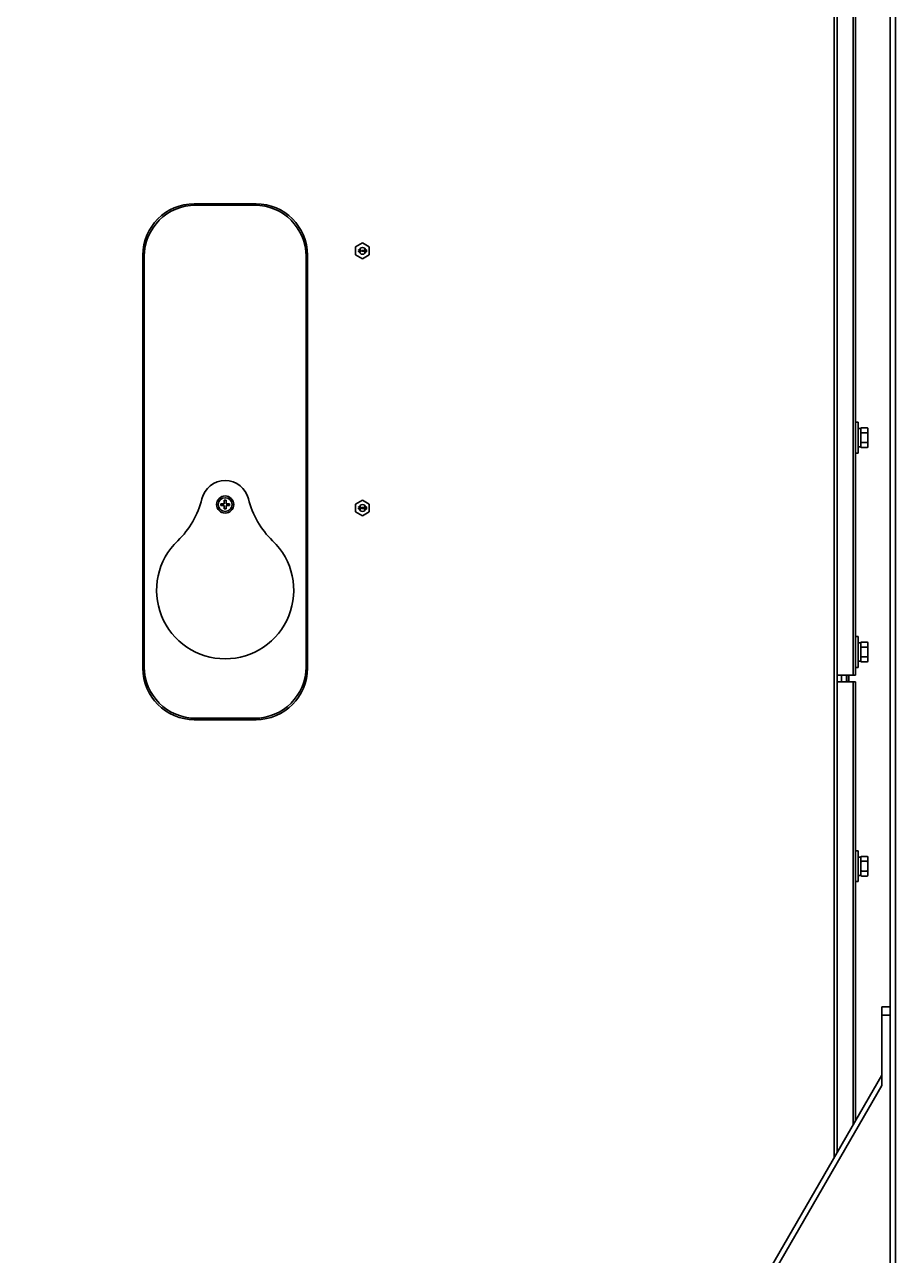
# Model space of a CAD drawing. Header units: millimetres. Extents: x 32496 to 166256, y 3504 to 23939.
# Drawn here: x 50467 to 50975, y 15969 to 16687 of the extents above; entities that cross this region are included whole.
import ezdxf

# ---------------------------------------------------------------- set-up
doc = ezdxf.new("R2010")
doc.units = ezdxf.units.MM
doc.layers.get('0').update_dxf_attribs({"lineweight": 35})

msp = doc.modelspace()

# ---------------------------------------------------------------- linework, layer by layer
at = {"linetype": 'Continuous'}
for p, q in [((50974.64, 17722.349), (50974.64, 15203.349)), ((50938.94, 16026.396), (50938.94, 16899.301)), ((50940.64, 16896.357), (50940.64, 16029.341)), ((50949.94, 16307.849), (50949.94, 16880.248)), ((50971.64, 16811.323), (50971.64, 16114.374)), ((50951.34, 16693.718), (50951.34, 16448.981)), ((50601.64, 16582.849), (50565.64, 16582.849)), ((50566.44, 16582.049), (50600.84, 16582.049)), ((50659.74, 16557.658), (50663.74, 16559.967)), ((50663.74, 16559.967), (50667.74, 16557.658)), ((50535.64, 16552.849), (50535.64, 16311.849)), ((50536.44, 16312.649), (50536.44, 16552.049)), ((50630.84, 16552.049), (50630.84, 16312.649)), ((50631.64, 16311.849), (50631.64, 16552.849)), ((50659.74, 16557.658), (50659.74, 16553.039)), ((50663.74, 16550.73), (50659.74, 16553.039)), ((50661.465, 16555.949), (50662.365, 16555.949)), ((50661.465, 16555.821), (50661.465, 16555.949)), ((50662.165, 16555.821), (50661.465, 16555.821)), ((50661.49, 16555.183), (50661.465, 16555.081)), ((50661.465, 16555.029), (50661.465, 16555.081)), ((50661.465, 16555.029), (50661.49, 16554.927)), ((50661.54, 16555.259), (50661.49, 16555.183)), ((50661.49, 16554.927), (50661.59, 16554.825)), ((50662.165, 16555.821), (50661.54, 16555.259)), ((50661.59, 16554.825), (50661.69, 16554.774)), ((50661.615, 16555.081), (50661.665, 16555.183)), ((50661.615, 16555.081), (50661.615, 16555.029)), ((50661.665, 16554.953), (50661.615, 16555.029)), ((50661.665, 16555.183), (50662.365, 16555.821)), ((50661.74, 16554.902), (50661.665, 16554.953)), ((50661.69, 16554.774), (50661.84, 16554.749)), ((50661.865, 16554.876), (50661.74, 16554.902)), ((50661.94, 16554.749), (50661.84, 16554.749)), ((50661.865, 16554.876), (50661.965, 16554.876)), ((50661.94, 16554.749), (50662.115, 16554.774)), ((50662.09, 16554.902), (50661.965, 16554.876)), ((50662.165, 16554.953), (50662.09, 16554.902)), ((50662.115, 16554.774), (50662.215, 16554.825)), ((50662.215, 16555.029), (50662.165, 16554.953)), ((50662.215, 16555.029), (50662.34, 16555.029)), ((50662.215, 16554.825), (50662.315, 16554.927)), ((50662.315, 16554.927), (50662.34, 16555.029)), ((50662.365, 16555.949), (50662.365, 16555.821)), ((50662.565, 16555.949), (50662.715, 16555.949)), ((50662.565, 16554.749), (50662.565, 16555.949)), ((50662.715, 16554.749), (50662.565, 16554.749)), ((50662.715, 16555.949), (50662.715, 16554.953)), ((50662.865, 16555.132), (50662.715, 16554.953)), ((50662.715, 16554.749), (50662.865, 16554.927)), ((50662.865, 16555.132), (50662.865, 16554.927)), ((50663.09, 16555.515), (50663.065, 16555.489)), ((50663.065, 16555.489), (50663.215, 16555.336)), ((50663.215, 16555.336), (50663.065, 16555.183)), ((50663.065, 16555.183), (50663.09, 16555.157)), ((50663.215, 16555.387), (50663.09, 16555.515)), ((50663.09, 16555.157), (50663.215, 16555.285)), ((50663.215, 16555.566), (50663.265, 16555.566)), ((50663.215, 16555.387), (50663.215, 16555.566)), ((50663.215, 16555.106), (50663.215, 16555.285)), ((50663.265, 16555.106), (50663.215, 16555.106)), ((50663.265, 16555.566), (50663.265, 16555.387)), ((50663.39, 16555.515), (50663.265, 16555.387)), ((50663.265, 16555.336), (50663.415, 16555.489)), ((50663.415, 16555.183), (50663.265, 16555.336)), ((50663.265, 16555.285), (50663.39, 16555.157)), ((50663.265, 16555.285), (50663.265, 16555.106)), ((50663.415, 16555.489), (50663.39, 16555.515)), ((50663.39, 16555.157), (50663.415, 16555.183)), ((50663.615, 16555.591), (50663.865, 16555.591)), ((50663.615, 16555.438), (50663.615, 16555.591)), ((50663.865, 16555.438), (50663.615, 16555.438)), ((50667.74, 16553.039), (50663.74, 16550.73)), ((50663.865, 16555.949), (50664.015, 16555.949)), ((50663.865, 16555.591), (50663.865, 16555.949)), ((50663.865, 16554.749), (50663.865, 16555.438)), ((50664.015, 16554.749), (50663.865, 16554.749)), ((50664.015, 16555.949), (50664.015, 16555.591)), ((50664.015, 16555.591), (50664.615, 16555.591)), ((50664.44, 16555.438), (50664.015, 16555.438)), ((50664.015, 16554.749), (50664.615, 16555.438)), ((50664.44, 16555.438), (50664.015, 16554.953)), ((50664.015, 16555.438), (50664.015, 16554.953)), ((50664.615, 16555.591), (50664.615, 16555.438)), ((50664.815, 16555.949), (50664.965, 16555.949)), ((50664.815, 16554.749), (50664.815, 16555.949)), ((50665.04, 16554.749), (50664.815, 16554.749)), ((50664.965, 16555.949), (50664.965, 16555.004)), ((50665.315, 16555.949), (50664.965, 16555.004)), ((50665.04, 16554.749), (50665.415, 16555.821)), ((50665.315, 16555.949), (50665.515, 16555.949)), ((50665.415, 16555.821), (50665.79, 16554.749)), ((50665.865, 16555.004), (50665.515, 16555.949)), ((50666.015, 16554.749), (50665.79, 16554.749)), ((50665.865, 16555.949), (50666.015, 16555.949)), ((50665.865, 16555.004), (50665.865, 16555.949)), ((50666.015, 16555.949), (50666.015, 16554.749)), ((50667.74, 16553.039), (50667.74, 16557.658)), ((50951.34, 16455.349), (50952.94, 16455.349)), ((50952.94, 16437.349), (50952.94, 16455.349)), ((50952.94, 16451.699), (50954.54, 16451.699)), ((50954.54, 16451.822), (50954.84, 16452.122)), ((50954.54, 16440.875), (50954.54, 16451.822)), ((50954.84, 16452.122), (50958.24, 16452.122)), ((50958.54, 16451.822), (50958.24, 16452.122)), ((50958.54, 16440.875), (50958.54, 16451.822)), ((50951.34, 16448.981), (50951.34, 16443.718)), ((50951.34, 16443.718), (50951.34, 16307.849)), ((50954.84, 16449.235), (50958.24, 16449.235)), ((50954.84, 16443.462), (50958.24, 16443.462)), ((50951.34, 16437.349), (50952.94, 16437.349)), ((50952.94, 16440.999), (50954.54, 16440.999)), ((50954.54, 16440.875), (50954.84, 16440.575)), ((50954.84, 16440.575), (50958.24, 16440.575)), ((50958.54, 16440.875), (50958.24, 16440.575)), ((50581.14, 16407.849), (50583.14, 16407.849)), ((50581.14, 16406.849), (50581.14, 16407.849)), ((50583.14, 16409.849), (50584.14, 16409.849)), ((50583.14, 16407.849), (50583.14, 16409.849)), ((50584.14, 16409.849), (50584.14, 16407.849)), ((50584.14, 16407.849), (50586.14, 16407.849)), ((50586.14, 16407.849), (50586.14, 16406.849)), ((50659.74, 16407.658), (50663.74, 16409.967)), ((50659.74, 16407.658), (50659.74, 16403.039)), ((50663.74, 16409.967), (50667.74, 16407.658)), ((50667.74, 16403.039), (50667.74, 16407.658)), ((50583.14, 16406.849), (50581.14, 16406.849)), ((50583.14, 16404.849), (50583.14, 16406.849)), ((50584.14, 16404.849), (50583.14, 16404.849)), ((50586.14, 16406.849), (50584.14, 16406.849)), ((50584.14, 16406.849), (50584.14, 16404.849)), ((50663.74, 16400.73), (50659.74, 16403.039)), ((50661.465, 16405.949), (50662.365, 16405.949)), ((50661.465, 16405.821), (50661.465, 16405.949)), ((50662.165, 16405.821), (50661.465, 16405.821)), ((50661.49, 16405.183), (50661.465, 16405.081)), ((50661.465, 16405.029), (50661.465, 16405.081)), ((50661.465, 16405.029), (50661.49, 16404.927)), ((50661.54, 16405.259), (50661.49, 16405.183)), ((50661.49, 16404.927), (50661.59, 16404.825)), ((50662.165, 16405.821), (50661.54, 16405.259)), ((50661.59, 16404.825), (50661.69, 16404.774)), ((50661.615, 16405.081), (50661.665, 16405.183)), ((50661.615, 16405.081), (50661.615, 16405.029)), ((50661.665, 16404.953), (50661.615, 16405.029)), ((50661.665, 16405.183), (50662.365, 16405.821)), ((50661.74, 16404.902), (50661.665, 16404.953)), ((50661.69, 16404.774), (50661.84, 16404.749)), ((50661.865, 16404.876), (50661.74, 16404.902)), ((50661.94, 16404.749), (50661.84, 16404.749)), ((50661.865, 16404.876), (50661.965, 16404.876)), ((50661.94, 16404.749), (50662.115, 16404.774)), ((50662.09, 16404.902), (50661.965, 16404.876)), ((50662.165, 16404.953), (50662.09, 16404.902)), ((50662.115, 16404.774), (50662.215, 16404.825)), ((50662.215, 16405.029), (50662.165, 16404.953)), ((50662.215, 16405.029), (50662.34, 16405.029)), ((50662.215, 16404.825), (50662.315, 16404.927)), ((50662.315, 16404.927), (50662.34, 16405.029)), ((50662.365, 16405.949), (50662.365, 16405.821)), ((50662.565, 16405.949), (50662.715, 16405.949)), ((50662.565, 16404.749), (50662.565, 16405.949)), ((50662.715, 16404.749), (50662.565, 16404.749)), ((50662.715, 16405.949), (50662.715, 16404.953)), ((50662.865, 16405.132), (50662.715, 16404.953)), ((50662.715, 16404.749), (50662.865, 16404.927)), ((50662.865, 16405.132), (50662.865, 16404.927)), ((50663.09, 16405.515), (50663.065, 16405.489)), ((50663.065, 16405.489), (50663.215, 16405.336)), ((50663.215, 16405.336), (50663.065, 16405.183)), ((50663.065, 16405.183), (50663.09, 16405.157)), ((50663.215, 16405.387), (50663.09, 16405.515)), ((50663.09, 16405.157), (50663.215, 16405.285)), ((50663.215, 16405.566), (50663.265, 16405.566)), ((50663.215, 16405.387), (50663.215, 16405.566)), ((50663.215, 16405.106), (50663.215, 16405.285)), ((50663.265, 16405.106), (50663.215, 16405.106)), ((50663.265, 16405.566), (50663.265, 16405.387)), ((50663.39, 16405.515), (50663.265, 16405.387)), ((50663.265, 16405.336), (50663.415, 16405.489)), ((50663.415, 16405.183), (50663.265, 16405.336)), ((50663.265, 16405.285), (50663.39, 16405.157)), ((50663.265, 16405.285), (50663.265, 16405.106)), ((50663.415, 16405.489), (50663.39, 16405.515)), ((50663.39, 16405.157), (50663.415, 16405.183)), ((50663.615, 16405.591), (50663.865, 16405.591)), ((50663.615, 16405.438), (50663.615, 16405.591)), ((50663.865, 16405.438), (50663.615, 16405.438)), ((50667.74, 16403.039), (50663.74, 16400.73)), ((50663.865, 16405.949), (50664.015, 16405.949)), ((50663.865, 16405.591), (50663.865, 16405.949)), ((50663.865, 16404.749), (50663.865, 16405.438)), ((50664.015, 16404.749), (50663.865, 16404.749)), ((50664.015, 16405.949), (50664.015, 16405.591)), ((50664.015, 16405.591), (50664.615, 16405.591)), ((50664.44, 16405.438), (50664.015, 16405.438)), ((50664.015, 16404.749), (50664.615, 16405.438)), ((50664.44, 16405.438), (50664.015, 16404.953)), ((50664.015, 16405.438), (50664.015, 16404.953)), ((50664.615, 16405.591), (50664.615, 16405.438)), ((50664.815, 16405.949), (50664.965, 16405.949)), ((50664.815, 16404.749), (50664.815, 16405.949)), ((50665.04, 16404.749), (50664.815, 16404.749)), ((50664.965, 16405.949), (50664.965, 16405.004)), ((50665.315, 16405.949), (50664.965, 16405.004)), ((50665.04, 16404.749), (50665.415, 16405.821)), ((50665.315, 16405.949), (50665.515, 16405.949)), ((50665.415, 16405.821), (50665.79, 16404.749)), ((50665.865, 16405.004), (50665.515, 16405.949)), ((50666.015, 16404.749), (50665.79, 16404.749)), ((50665.865, 16405.949), (50666.015, 16405.949)), ((50665.865, 16405.004), (50665.865, 16405.949)), ((50666.015, 16405.949), (50666.015, 16404.749)), ((50951.34, 16330.349), (50952.94, 16330.349)), ((50952.94, 16312.349), (50952.94, 16330.349)), ((50952.94, 16326.699), (50954.54, 16326.699)), ((50954.54, 16326.822), (50954.84, 16327.122)), ((50954.54, 16315.875), (50954.54, 16326.822)), ((50954.84, 16327.122), (50958.24, 16327.122)), ((50954.84, 16324.235), (50958.24, 16324.235)), ((50958.54, 16326.822), (50958.24, 16327.122)), ((50958.54, 16315.875), (50958.54, 16326.822)), ((50952.94, 16315.999), (50954.54, 16315.999)), ((50954.54, 16315.875), (50954.84, 16315.575)), ((50954.84, 16318.462), (50958.24, 16318.462)), ((50954.84, 16315.575), (50958.24, 16315.575)), ((50958.54, 16315.875), (50958.24, 16315.575)), ((50940.64, 16307.849), (50951.34, 16307.849)), ((50943.14, 16303.849), (50943.14, 16307.849)), ((50946.14, 16307.849), (50946.14, 16303.849)), ((50946.34, 16307.849), (50946.34, 16304.049)), ((50947.54, 16307.849), (50947.54, 16304.049)), ((50951.34, 16312.349), (50952.94, 16312.349)), ((50940.64, 16303.849), (50951.34, 16303.849)), ((50947.54, 16304.049), (50946.34, 16304.049)), ((50949.94, 16045.449), (50949.94, 16303.849)), ((50951.34, 16303.849), (50951.34, 16198.981)), ((50565.64, 16281.849), (50601.64, 16281.849)), ((50600.84, 16282.649), (50566.44, 16282.649)), ((50951.34, 16205.349), (50952.94, 16205.349)), ((50951.34, 16198.981), (50951.34, 16193.718)), ((50952.94, 16187.349), (50952.94, 16205.349)), ((50952.94, 16201.699), (50954.54, 16201.699)), ((50954.54, 16201.822), (50954.84, 16202.122)), ((50954.54, 16190.875), (50954.54, 16201.822)), ((50954.84, 16202.122), (50958.24, 16202.122)), ((50954.84, 16199.235), (50958.24, 16199.235)), ((50958.54, 16201.822), (50958.24, 16202.122)), ((50958.54, 16190.875), (50958.54, 16201.822)), ((50951.34, 16193.718), (50951.34, 16047.874)), ((50954.84, 16193.462), (50958.24, 16193.462)), ((50951.34, 16187.349), (50952.94, 16187.349)), ((50952.94, 16190.999), (50954.54, 16190.999)), ((50954.54, 16190.875), (50954.84, 16190.575)), ((50954.84, 16190.575), (50958.24, 16190.575)), ((50958.54, 16190.875), (50958.24, 16190.575)), ((50971.64, 16114.374), (50966.64, 16114.374)), ((50966.64, 16068.374), (50966.64, 16114.374)), ((50971.64, 16114.374), (50971.64, 15834.374)), ((50971.64, 16109.374), (50966.64, 16109.374)), ((50966.64, 16074.374), (50466.64, 15208.349)), ((50966.64, 16068.374), (50470.104, 15208.349))]:
    msp.add_line(p, q, dxfattribs=at)
for centre, radius in [((50663.74, 16555.349), 2), ((50583.64, 16407.349), 5), ((50583.64, 16407.349), 4), ((50663.74, 16405.349), 2)]:
    msp.add_circle(centre, radius, dxfattribs=at)
for centre, radius, start, end in [((50565.64, 16552.849), 30, 90, 180), ((50566.44, 16552.049), 30, 90, 180), ((50600.84, 16552.049), 30, 0, 90), ((50601.64, 16552.849), 30, 0, 90), ((50955.782, 16449.548), 3.555, 39.136448, 39.501324), ((50957.298, 16443.15), 3.556, 219.136441, 219.500776), ((50583.64, 16407.349), 14, 13.591623, 166.408377), ((50521.432, 16422.389), 50, 313.724913, 346.408377), ((50645.847, 16422.389), 50, 193.591623, 226.275087), ((50583.64, 16357.349), 40, 133.724913, 46.275087), ((50955.782, 16324.548), 3.555, 39.136448, 39.501324), ((50957.298, 16318.15), 3.556, 219.136441, 219.500776), ((50565.64, 16311.849), 30, 180, 270), ((50566.44, 16312.649), 30, 180, 270), ((50600.84, 16312.649), 30, 270, 0), ((50601.64, 16311.849), 30, 270, 0), ((50947.74, 16304.049), 1.4, 180, 188.236633), ((50947.74, 16304.049), 0.2, 180, 270), ((50955.782, 16199.548), 3.555, 39.136448, 39.501324), ((50957.298, 16193.15), 3.556, 219.136441, 219.500776)]:
    msp.add_arc(centre, radius, start, end, dxfattribs=at)
for points, knots in [([(50954.54, 16451.792), (50954.563, 16451.82), (50954.658, 16451.934), (50954.76, 16452.043), (50954.84, 16452.122)], [0, 0, 0, 0, 0.2445585, 1, 1, 1, 1]), ([(50958.525, 16451.81), (50958.503, 16451.836), (50958.412, 16451.944), (50958.315, 16452.047), (50958.24, 16452.122)], [0, 0, 0, 0, 0.2448781, 1, 1, 1, 1]), ([(50954.84, 16449.235), (50954.813, 16449.262), (50954.709, 16449.368), (50954.61, 16449.479), (50954.54, 16449.565)], [0, 0, 0, 0, 0.2553524, 1, 1, 1, 1]), ([(50954.54, 16443.132), (50954.563, 16443.16), (50954.658, 16443.274), (50954.76, 16443.382), (50954.84, 16443.462)], [0, 0, 0, 0, 0.2445585, 1, 1, 1, 1]), ([(50958.24, 16449.235), (50958.267, 16449.262), (50958.371, 16449.368), (50958.47, 16449.479), (50958.54, 16449.565)], [0, 0, 0, 0, 0.2553532, 1, 1, 1, 1]), ([(50958.54, 16443.132), (50958.517, 16443.16), (50958.421, 16443.274), (50958.319, 16443.382), (50958.24, 16443.462)], [0, 0, 0, 0, 0.2445585, 1, 1, 1, 1]), ([(50954.84, 16440.575), (50954.814, 16440.601), (50954.716, 16440.701), (50954.621, 16440.806), (50954.554, 16440.888)], [0, 0, 0, 0, 0.2550408, 1, 1, 1, 1]), ([(50958.24, 16440.575), (50958.267, 16440.602), (50958.371, 16440.708), (50958.47, 16440.819), (50958.54, 16440.905)], [0, 0, 0, 0, 0.2553532, 1, 1, 1, 1]), ([(50954.54, 16326.792), (50954.563, 16326.82), (50954.658, 16326.934), (50954.76, 16327.043), (50954.84, 16327.122)], [0, 0, 0, 0, 0.2445585, 1, 1, 1, 1]), ([(50954.84, 16324.235), (50954.813, 16324.262), (50954.709, 16324.368), (50954.61, 16324.479), (50954.54, 16324.565)], [0, 0, 0, 0, 0.2553524, 1, 1, 1, 1]), ([(50958.525, 16326.81), (50958.503, 16326.836), (50958.412, 16326.944), (50958.315, 16327.047), (50958.24, 16327.122)], [0, 0, 0, 0, 0.2448781, 1, 1, 1, 1]), ([(50958.24, 16324.235), (50958.267, 16324.262), (50958.371, 16324.368), (50958.47, 16324.479), (50958.54, 16324.565)], [0, 0, 0, 0, 0.2553532, 1, 1, 1, 1]), ([(50954.54, 16318.132), (50954.563, 16318.16), (50954.658, 16318.274), (50954.76, 16318.382), (50954.84, 16318.462)], [0, 0, 0, 0, 0.2445585, 1, 1, 1, 1]), ([(50954.84, 16315.575), (50954.814, 16315.601), (50954.716, 16315.701), (50954.621, 16315.806), (50954.554, 16315.888)], [0, 0, 0, 0, 0.2550408, 1, 1, 1, 1]), ([(50958.54, 16318.132), (50958.517, 16318.16), (50958.421, 16318.274), (50958.319, 16318.382), (50958.24, 16318.462)], [0, 0, 0, 0, 0.2445585, 1, 1, 1, 1]), ([(50958.24, 16315.575), (50958.267, 16315.602), (50958.371, 16315.708), (50958.47, 16315.819), (50958.54, 16315.905)], [0, 0, 0, 0, 0.2553532, 1, 1, 1, 1]), ([(50954.54, 16201.792), (50954.563, 16201.82), (50954.658, 16201.934), (50954.76, 16202.043), (50954.84, 16202.122)], [0, 0, 0, 0, 0.2445585, 1, 1, 1, 1]), ([(50954.84, 16199.235), (50954.813, 16199.262), (50954.709, 16199.368), (50954.61, 16199.479), (50954.54, 16199.565)], [0, 0, 0, 0, 0.2553524, 1, 1, 1, 1]), ([(50958.525, 16201.81), (50958.503, 16201.836), (50958.412, 16201.944), (50958.315, 16202.047), (50958.24, 16202.122)], [0, 0, 0, 0, 0.2448781, 1, 1, 1, 1]), ([(50958.24, 16199.235), (50958.267, 16199.262), (50958.371, 16199.368), (50958.47, 16199.479), (50958.54, 16199.565)], [0, 0, 0, 0, 0.2553532, 1, 1, 1, 1]), ([(50954.54, 16193.132), (50954.563, 16193.16), (50954.658, 16193.274), (50954.76, 16193.382), (50954.84, 16193.462)], [0, 0, 0, 0, 0.2445585, 1, 1, 1, 1]), ([(50958.54, 16193.132), (50958.517, 16193.16), (50958.421, 16193.274), (50958.319, 16193.382), (50958.24, 16193.462)], [0, 0, 0, 0, 0.2445585, 1, 1, 1, 1]), ([(50954.84, 16190.575), (50954.814, 16190.601), (50954.716, 16190.701), (50954.621, 16190.806), (50954.554, 16190.888)], [0, 0, 0, 0, 0.2550408, 1, 1, 1, 1]), ([(50958.24, 16190.575), (50958.267, 16190.602), (50958.371, 16190.708), (50958.47, 16190.819), (50958.54, 16190.905)], [0, 0, 0, 0, 0.2553532, 1, 1, 1, 1])]:
    msp.add_open_spline(points, degree=3, knots=knots, dxfattribs=at)
for points in [[(50954.54, 16448.576), (50954.631, 16448.799), (50954.732, 16449.019), (50954.84, 16449.235)], [(50954.84, 16443.462), (50954.732, 16443.678), (50954.631, 16443.898), (50954.54, 16444.122)], [(50958.54, 16448.576), (50958.449, 16448.799), (50958.348, 16449.019), (50958.24, 16449.235)], [(50958.24, 16443.462), (50958.348, 16443.678), (50958.449, 16443.898), (50958.54, 16444.122)], [(50954.54, 16323.576), (50954.631, 16323.799), (50954.732, 16324.019), (50954.84, 16324.235)], [(50958.54, 16323.576), (50958.449, 16323.799), (50958.348, 16324.019), (50958.24, 16324.235)], [(50954.84, 16318.462), (50954.732, 16318.678), (50954.631, 16318.898), (50954.54, 16319.122)], [(50958.24, 16318.462), (50958.348, 16318.678), (50958.449, 16318.898), (50958.54, 16319.122)], [(50954.54, 16198.576), (50954.631, 16198.799), (50954.732, 16199.019), (50954.84, 16199.235)], [(50958.54, 16198.576), (50958.449, 16198.799), (50958.348, 16199.019), (50958.24, 16199.235)], [(50954.84, 16193.462), (50954.732, 16193.678), (50954.631, 16193.898), (50954.54, 16194.122)], [(50958.24, 16193.462), (50958.348, 16193.678), (50958.449, 16193.898), (50958.54, 16194.122)]]:
    msp.add_open_spline(points, degree=3, dxfattribs=at)

doc.saveas('drawing.dxf')
